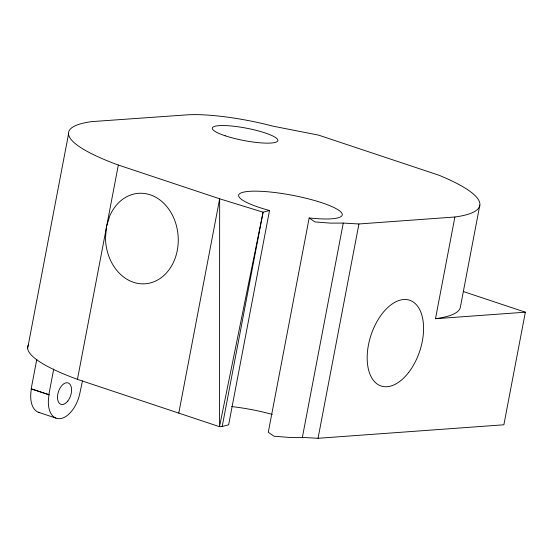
<?xml version="1.0" encoding="UTF-8"?>
<svg xmlns="http://www.w3.org/2000/svg" width="553" height="553" viewBox="0 0 553 553"><rect width="100%" height="100%" fill="white"/><g stroke="black" fill="none" stroke-linecap="round" stroke-linejoin="round"><path stroke-width="0.83" d="M27.65 348.335L68.531 134.02M82.487 380.872L80.019 392.512A25.95 14.724 -71.6 0 1 59.765 418.669A25.95 14.724 -71.6 0 1 49.058 394.759L31.162 388.897L36.802 359.332M48.816 394.78L53.724 369.038M463.435 291.562L525.35 312.189L503.866 424.794L318.044 438.287L302.373 437.402L289.572 437.444L274.053 436.248L268.288 432.28L309.175 217.965A52.722 9.968 10.8 0 0 332.298 206.767A52.722 9.968 10.8 0 0 250.094 191.29A52.722 9.968 10.8 0 0 269.518 210.499L228.638 424.815L222.195 426.487L219.5 426.681L77.448 379.358L106.321 227.981M106.777 225.603L118.328 165.043A159.693 30.194 10.8 0 1 91.902 121.598L186.686 114.886A74.779 14.143 10.8 0 1 273.064 126.181L318.625 135.146L438.84 175.19A171.485 32.427 10.8 0 1 454.891 217.004L435.488 318.715L525.35 312.189M178.778 413.119L219.659 198.797L118.328 165.043M222.195 426.487L263.076 212.172L269.518 210.499M302.373 437.402L343.254 223.08L358.925 223.972L454.891 217.004M318.044 438.287L358.925 223.972M479.831 205.115L460.428 306.825A171.485 32.427 10.8 0 1 435.488 318.715M31.162 388.897L31.41 388.883A25.95 14.724 -71.6 0 0 39.747 412.656M343.254 223.08L330.459 223.122L314.934 221.933L309.175 217.965M32.212 389.146L49.058 394.759M38.268 412.227L55.922 418.103M231.652 406.573A52.722 9.968 10.8 0 1 272.27 414.432M77.448 379.358A159.693 30.194 10.8 0 1 28.334 344.954M219.659 198.797L219.5 426.681L263.076 212.172L219.659 198.797M106.425 226.751L105.471 238.474A45.353 36.346 85.8 0 0 155.345 281.159A45.353 36.346 85.8 0 0 169.011 209.49A45.353 36.346 85.8 0 0 109.791 215.829L106.425 226.751M408.57 372.556A45.194 25.645 -71.6 0 0 410.395 300.507A45.194 25.645 -71.6 0 0 367.192 356.291A45.194 25.645 -71.6 0 0 408.57 372.556M225.202 135.789A33.353 6.304 10.8 0 0 277.613 141.146A33.353 6.304 10.8 0 0 232.481 126.105A33.353 6.304 10.8 0 0 225.202 135.789M67.832 401.001A11.295 6.408 -71.6 0 0 68.296 382.987A11.295 6.408 -71.6 0 0 57.491 396.93A11.295 6.408 -71.6 0 0 67.832 401.001"/></g></svg>
